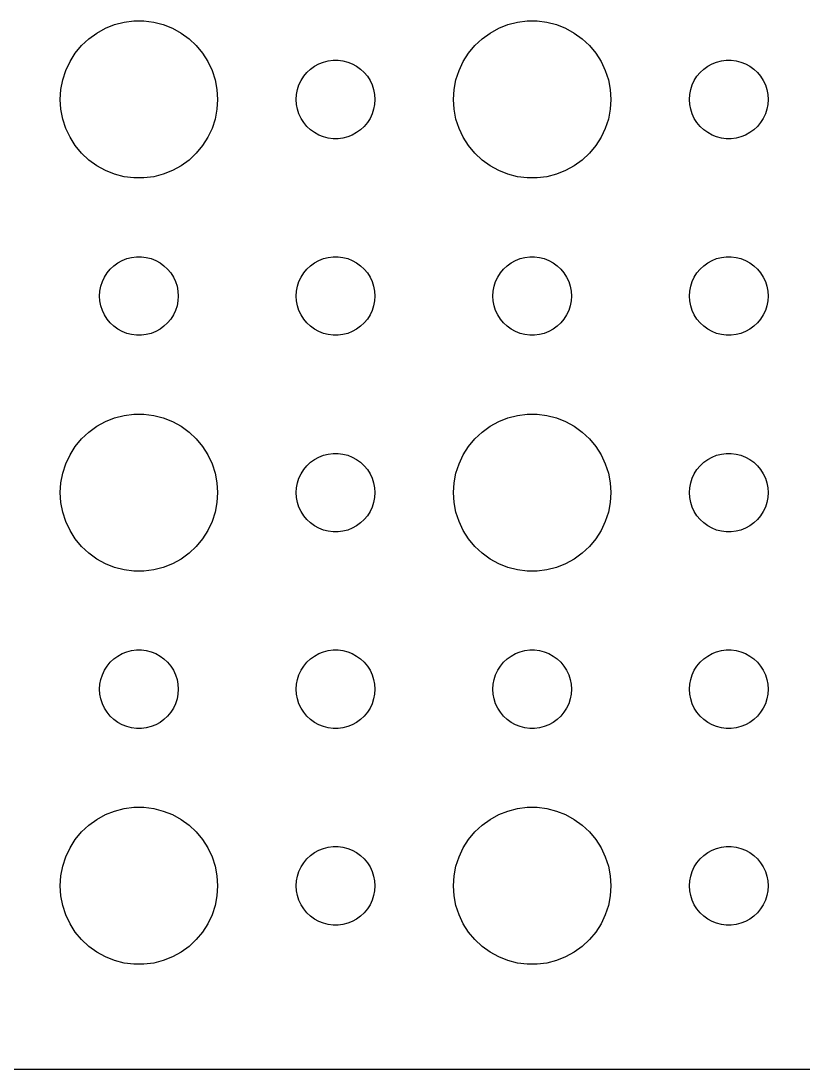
# Model space of a CAD drawing. Header units: metres. Extents: x -112 to 112, y -82 to 82.
# Drawn here: x -4.5 to 25.33, y -81.99 to -42.01 of the extents above; entities that cross this region are included whole.
import ezdxf

# ---------------------------------------------------------------- set-up
doc = ezdxf.new("R2010")
doc.units = ezdxf.units.M

msp = doc.modelspace()

# ---------------------------------------------------------------- linework, layer by layer
for p, q in [((-1.60747, -42.467), (-1.27733, -42.2855)), ((-1.27733, -42.2855), (-0.92705, -42.1468)), ((-0.92705, -42.1468), (-0.56213, -42.0531)), ((-0.56213, -42.0531), (-0.18837, -42.0059)), ((-0.18837, -42.0059), (0.18837, -42.0059)), ((0.18837, -42.0059), (0.56213, -42.0531)), ((0.56213, -42.0531), (0.92705, -42.1468)), ((0.92705, -42.1468), (1.27733, -42.2855)), ((1.27733, -42.2855), (1.60747, -42.467)), ((13.3925, -42.467), (13.7227, -42.2855)), ((13.7227, -42.2855), (14.0729, -42.1468)), ((14.0729, -42.1468), (14.4379, -42.0531)), ((14.4379, -42.0531), (14.8116, -42.0059)), ((14.8116, -42.0059), (15.1884, -42.0059)), ((15.1884, -42.0059), (15.5621, -42.0531)), ((15.5621, -42.0531), (15.927, -42.1468)), ((15.927, -42.1468), (16.2773, -42.2855)), ((16.2773, -42.2855), (16.6075, -42.467)), ((-2.1869, -42.9464), (-1.91226, -42.6885)), ((-1.91226, -42.6885), (-1.60747, -42.467)), ((1.60747, -42.467), (1.91226, -42.6885)), ((1.91226, -42.6885), (2.1869, -42.9464)), ((12.8131, -42.9464), (13.0877, -42.6885)), ((13.0877, -42.6885), (13.3925, -42.467)), ((16.6075, -42.467), (16.9123, -42.6885)), ((16.9123, -42.6885), (17.1869, -42.9464)), ((-2.42705, -43.2366), (-2.1869, -42.9464)), ((2.1869, -42.9464), (2.42705, -43.2366)), ((12.5729, -43.2366), (12.8131, -42.9464)), ((17.1869, -42.9464), (17.427, -43.2366)), ((-2.78932, -43.8956), (-2.62891, -43.5547)), ((-2.62891, -43.5547), (-2.42705, -43.2366)), ((2.42705, -43.2366), (2.62891, -43.5547)), ((2.62891, -43.5547), (2.78932, -43.8956)), ((6.86133, -43.6428), (7.03647, -43.5734)), ((7.03647, -43.5734), (7.21892, -43.5266)), ((7.21892, -43.5266), (7.40581, -43.503)), ((7.40581, -43.503), (7.59418, -43.503)), ((7.59418, -43.503), (7.78107, -43.5266)), ((7.78107, -43.5266), (7.96352, -43.5734)), ((7.96352, -43.5734), (8.13866, -43.6428)), ((12.2107, -43.8956), (12.3711, -43.5547)), ((12.3711, -43.5547), (12.5729, -43.2366)), ((17.427, -43.2366), (17.6289, -43.5547)), ((17.6289, -43.5547), (17.7893, -43.8956)), ((21.8613, -43.6428), (22.0365, -43.5734)), ((22.0365, -43.5734), (22.2189, -43.5266)), ((22.2189, -43.5266), (22.4058, -43.503)), ((22.4058, -43.503), (22.5942, -43.503)), ((22.5942, -43.503), (22.7811, -43.5266)), ((22.7811, -43.5266), (22.9635, -43.5734)), ((22.9635, -43.5734), (23.1387, -43.6428)), ((-2.90575, -44.2539), (-2.78932, -43.8956)), ((2.78932, -43.8956), (2.90575, -44.2539)), ((6.28647, -44.1183), (6.40654, -43.9732)), ((6.40654, -43.9732), (6.54385, -43.8442)), ((6.54385, -43.8442), (6.69626, -43.7335)), ((6.69626, -43.7335), (6.86133, -43.6428)), ((8.13866, -43.6428), (8.30373, -43.7335)), ((8.30373, -43.7335), (8.45613, -43.8442)), ((8.45613, -43.8442), (8.59344, -43.9732)), ((8.59344, -43.9732), (8.71352, -44.1183)), ((12.0942, -44.2539), (12.2107, -43.8956)), ((17.7893, -43.8956), (17.9057, -44.2539)), ((21.2865, -44.1183), (21.4065, -43.9732)), ((21.4065, -43.9732), (21.5439, -43.8442)), ((21.5439, -43.8442), (21.6963, -43.7335)), ((21.6963, -43.7335), (21.8613, -43.6428)), ((23.1387, -43.6428), (23.3037, -43.7335)), ((23.3037, -43.7335), (23.4561, -43.8442)), ((23.4561, -43.8442), (23.5934, -43.9732)), ((23.5934, -43.9732), (23.7135, -44.1183)), ((-2.97633, -44.624), (-2.90575, -44.2539)), ((2.90575, -44.2539), (2.97633, -44.624)), ((6.10533, -44.4478), (6.18553, -44.2774)), ((6.18553, -44.2774), (6.28647, -44.1183)), ((8.71352, -44.1183), (8.81445, -44.2774)), ((8.81445, -44.2774), (8.89465, -44.4478)), ((12.0237, -44.624), (12.0942, -44.2539)), ((17.9057, -44.2539), (17.9763, -44.624)), ((21.1053, -44.4478), (21.1855, -44.2774)), ((21.1855, -44.2774), (21.2865, -44.1183)), ((23.7135, -44.1183), (23.8145, -44.2774)), ((23.8145, -44.2774), (23.8947, -44.4478)), ((-3, -45), (-2.97633, -44.624)), ((2.97633, -44.624), (3, -45)), ((6.01183, -44.812), (6.04712, -44.627)), ((6.04712, -44.627), (6.10533, -44.4478)), ((8.89465, -44.4478), (8.95287, -44.627)), ((8.95287, -44.627), (8.98816, -44.812)), ((12, -45), (12.0237, -44.624)), ((17.9763, -44.624), (18, -45)), ((21.0118, -44.812), (21.0471, -44.627)), ((21.0471, -44.627), (21.1053, -44.4478)), ((23.8947, -44.4478), (23.9529, -44.627)), ((23.9529, -44.627), (23.9882, -44.812)), ((-2.97633, -45.376), (-3, -45)), ((3, -45), (2.97633, -45.376)), ((6, -45), (6.01183, -44.812)), ((6.01183, -45.188), (6, -45)), ((8.98816, -44.812), (9, -45)), ((9, -45), (8.98816, -45.188)), ((12.0237, -45.376), (12, -45)), ((18, -45), (17.9763, -45.376)), ((21, -45), (21.0118, -44.812)), ((21.0118, -45.188), (21, -45)), ((23.9882, -44.812), (24, -45)), ((24, -45), (23.9882, -45.188)), ((-2.90575, -45.7461), (-2.97633, -45.376)), ((2.97633, -45.376), (2.90575, -45.7461)), ((6.04712, -45.373), (6.01183, -45.188)), ((6.10533, -45.5522), (6.04712, -45.373)), ((6.18553, -45.7226), (6.10533, -45.5522)), ((8.89465, -45.5522), (8.81445, -45.7226)), ((8.95287, -45.373), (8.89465, -45.5522)), ((8.98816, -45.188), (8.95287, -45.373)), ((12.0942, -45.7461), (12.0237, -45.376)), ((17.9763, -45.376), (17.9057, -45.7461)), ((21.0471, -45.373), (21.0118, -45.188)), ((21.1053, -45.5522), (21.0471, -45.373)), ((21.1855, -45.7226), (21.1053, -45.5522)), ((23.8947, -45.5522), (23.8145, -45.7226)), ((23.9529, -45.373), (23.8947, -45.5522)), ((23.9882, -45.188), (23.9529, -45.373)), ((-2.78932, -46.1044), (-2.90575, -45.7461)), ((2.90575, -45.7461), (2.78932, -46.1044)), ((6.28647, -45.8817), (6.18553, -45.7226)), ((6.40654, -46.0268), (6.28647, -45.8817)), ((8.71352, -45.8817), (8.59344, -46.0268)), ((8.81445, -45.7226), (8.71352, -45.8817)), ((12.2107, -46.1044), (12.0942, -45.7461)), ((17.9057, -45.7461), (17.7893, -46.1044)), ((21.2865, -45.8817), (21.1855, -45.7226)), ((21.4065, -46.0268), (21.2865, -45.8817)), ((23.7135, -45.8817), (23.5934, -46.0268)), ((23.8145, -45.7226), (23.7135, -45.8817)), ((-2.62891, -46.4453), (-2.78932, -46.1044)), ((2.78932, -46.1044), (2.62891, -46.4453)), ((6.54385, -46.1558), (6.40654, -46.0268)), ((6.69626, -46.2665), (6.54385, -46.1558)), ((6.86133, -46.3572), (6.69626, -46.2665)), ((7.03647, -46.4266), (6.86133, -46.3572)), ((8.13866, -46.3572), (7.96352, -46.4266)), ((8.30373, -46.2665), (8.13866, -46.3572)), ((8.45613, -46.1558), (8.30373, -46.2665)), ((8.59344, -46.0268), (8.45613, -46.1558)), ((12.3711, -46.4453), (12.2107, -46.1044)), ((17.7893, -46.1044), (17.6289, -46.4453)), ((21.5439, -46.1558), (21.4065, -46.0268)), ((21.6963, -46.2665), (21.5439, -46.1558)), ((21.8613, -46.3572), (21.6963, -46.2665)), ((22.0365, -46.4266), (21.8613, -46.3572)), ((23.1387, -46.3572), (22.9635, -46.4266)), ((23.3037, -46.2665), (23.1387, -46.3572)), ((23.4561, -46.1558), (23.3037, -46.2665)), ((23.5934, -46.0268), (23.4561, -46.1558)), ((-2.42705, -46.7634), (-2.62891, -46.4453)), ((-2.1869, -47.0536), (-2.42705, -46.7634)), ((2.42705, -46.7634), (2.1869, -47.0536)), ((2.62891, -46.4453), (2.42705, -46.7634)), ((7.21892, -46.4734), (7.03647, -46.4266)), ((7.40581, -46.497), (7.21892, -46.4734)), ((7.59418, -46.497), (7.40581, -46.497)), ((7.78107, -46.4734), (7.59418, -46.497)), ((7.96352, -46.4266), (7.78107, -46.4734)), ((12.5729, -46.7634), (12.3711, -46.4453)), ((12.8131, -47.0536), (12.5729, -46.7634)), ((17.427, -46.7634), (17.1869, -47.0536)), ((17.6289, -46.4453), (17.427, -46.7634)), ((22.2189, -46.4734), (22.0365, -46.4266)), ((22.4058, -46.497), (22.2189, -46.4734)), ((22.5942, -46.497), (22.4058, -46.497)), ((22.7811, -46.4734), (22.5942, -46.497)), ((22.9635, -46.4266), (22.7811, -46.4734)), ((-1.91226, -47.3115), (-2.1869, -47.0536)), ((2.1869, -47.0536), (1.91226, -47.3115)), ((13.0877, -47.3115), (12.8131, -47.0536)), ((17.1869, -47.0536), (16.9123, -47.3115)), ((-1.60747, -47.533), (-1.91226, -47.3115)), ((-1.27733, -47.7145), (-1.60747, -47.533)), ((1.60747, -47.533), (1.27733, -47.7145)), ((1.91226, -47.3115), (1.60747, -47.533)), ((13.3925, -47.533), (13.0877, -47.3115)), ((13.7227, -47.7145), (13.3925, -47.533)), ((16.6075, -47.533), (16.2773, -47.7145)), ((16.9123, -47.3115), (16.6075, -47.533)), ((-0.92705, -47.8532), (-1.27733, -47.7145)), ((-0.56213, -47.9469), (-0.92705, -47.8532)), ((-0.18837, -47.9941), (-0.56213, -47.9469)), ((0.56213, -47.9469), (0.18837, -47.9941)), ((0.92705, -47.8532), (0.56213, -47.9469)), ((1.27733, -47.7145), (0.92705, -47.8532)), ((14.0729, -47.8532), (13.7227, -47.7145)), ((14.4379, -47.9469), (14.0729, -47.8532)), ((14.8116, -47.9941), (14.4379, -47.9469)), ((15.5621, -47.9469), (15.1884, -47.9941)), ((15.927, -47.8532), (15.5621, -47.9469)), ((16.2773, -47.7145), (15.927, -47.8532)), ((0.18837, -47.9941), (-0.18837, -47.9941)), ((15.1884, -47.9941), (14.8116, -47.9941)), ((-0.80373, -51.2335), (-0.63866, -51.1428)), ((-0.63866, -51.1428), (-0.46352, -51.0734)), ((-0.46352, -51.0734), (-0.28107, -51.0266)), ((-0.28107, -51.0266), (-0.09418, -51.003)), ((-0.09418, -51.003), (0.09418, -51.003)), ((0.09418, -51.003), (0.28107, -51.0266)), ((0.28107, -51.0266), (0.46352, -51.0734)), ((0.46352, -51.0734), (0.63866, -51.1428)), ((0.63866, -51.1428), (0.80373, -51.2335)), ((6.69626, -51.2335), (6.86133, -51.1428)), ((6.86133, -51.1428), (7.03647, -51.0734)), ((7.03647, -51.0734), (7.21892, -51.0266)), ((7.21892, -51.0266), (7.40581, -51.003)), ((7.40581, -51.003), (7.59418, -51.003)), ((7.59418, -51.003), (7.78107, -51.0266)), ((7.78107, -51.0266), (7.96352, -51.0734)), ((7.96352, -51.0734), (8.13866, -51.1428)), ((8.13866, -51.1428), (8.30373, -51.2335)), ((14.1963, -51.2335), (14.3613, -51.1428)), ((14.3613, -51.1428), (14.5365, -51.0734)), ((14.5365, -51.0734), (14.7189, -51.0266)), ((14.7189, -51.0266), (14.9058, -51.003)), ((14.9058, -51.003), (15.0942, -51.003)), ((15.0942, -51.003), (15.2811, -51.0266)), ((15.2811, -51.0266), (15.4635, -51.0734)), ((15.4635, -51.0734), (15.6387, -51.1428)), ((15.6387, -51.1428), (15.8037, -51.2335)), ((21.6963, -51.2335), (21.8613, -51.1428)), ((21.8613, -51.1428), (22.0365, -51.0734)), ((22.0365, -51.0734), (22.2189, -51.0266)), ((22.2189, -51.0266), (22.4058, -51.003)), ((22.4058, -51.003), (22.5942, -51.003)), ((22.5942, -51.003), (22.7811, -51.0266)), ((22.7811, -51.0266), (22.9635, -51.0734)), ((22.9635, -51.0734), (23.1387, -51.1428)), ((23.1387, -51.1428), (23.3037, -51.2335)), ((-1.21352, -51.6183), (-1.09344, -51.4732)), ((-1.09344, -51.4732), (-0.95613, -51.3442)), ((-0.95613, -51.3442), (-0.80373, -51.2335)), ((0.80373, -51.2335), (0.95613, -51.3442)), ((0.95613, -51.3442), (1.09344, -51.4732)), ((1.09344, -51.4732), (1.21352, -51.6183)), ((6.28647, -51.6183), (6.40654, -51.4732)), ((6.40654, -51.4732), (6.54385, -51.3442)), ((6.54385, -51.3442), (6.69626, -51.2335)), ((8.30373, -51.2335), (8.45613, -51.3442)), ((8.45613, -51.3442), (8.59344, -51.4732)), ((8.59344, -51.4732), (8.71352, -51.6183)), ((13.7865, -51.6183), (13.9065, -51.4732)), ((13.9065, -51.4732), (14.0439, -51.3442)), ((14.0439, -51.3442), (14.1963, -51.2335)), ((15.8037, -51.2335), (15.9561, -51.3442)), ((15.9561, -51.3442), (16.0934, -51.4732)), ((16.0934, -51.4732), (16.2135, -51.6183)), ((21.2865, -51.6183), (21.4065, -51.4732)), ((21.4065, -51.4732), (21.5439, -51.3442)), ((21.5439, -51.3442), (21.6963, -51.2335)), ((23.3037, -51.2335), (23.4561, -51.3442)), ((23.4561, -51.3442), (23.5934, -51.4732)), ((23.5934, -51.4732), (23.7135, -51.6183)), ((-1.45287, -52.127), (-1.39465, -51.9478)), ((-1.39465, -51.9478), (-1.31445, -51.7774)), ((-1.31445, -51.7774), (-1.21352, -51.6183)), ((1.21352, -51.6183), (1.31445, -51.7774)), ((1.31445, -51.7774), (1.39465, -51.9478)), ((1.39465, -51.9478), (1.45287, -52.127)), ((6.04712, -52.127), (6.10533, -51.9478)), ((6.10533, -51.9478), (6.18553, -51.7774)), ((6.18553, -51.7774), (6.28647, -51.6183)), ((8.71352, -51.6183), (8.81445, -51.7774)), ((8.81445, -51.7774), (8.89465, -51.9478)), ((8.89465, -51.9478), (8.95287, -52.127)), ((13.5471, -52.127), (13.6053, -51.9478)), ((13.6053, -51.9478), (13.6855, -51.7774)), ((13.6855, -51.7774), (13.7865, -51.6183)), ((16.2135, -51.6183), (16.3145, -51.7774)), ((16.3145, -51.7774), (16.3947, -51.9478)), ((16.3947, -51.9478), (16.4529, -52.127)), ((21.0471, -52.127), (21.1053, -51.9478)), ((21.1053, -51.9478), (21.1855, -51.7774)), ((21.1855, -51.7774), (21.2865, -51.6183)), ((23.7135, -51.6183), (23.8145, -51.7774)), ((23.8145, -51.7774), (23.8947, -51.9478)), ((23.8947, -51.9478), (23.9529, -52.127)), ((-1.5, -52.5), (-1.48816, -52.312)), ((-1.48816, -52.312), (-1.45287, -52.127)), ((1.45287, -52.127), (1.48816, -52.312)), ((1.48816, -52.312), (1.5, -52.5)), ((6, -52.5), (6.01183, -52.312)), ((6.01183, -52.312), (6.04712, -52.127)), ((8.95287, -52.127), (8.98816, -52.312)), ((8.98816, -52.312), (9, -52.5)), ((13.5, -52.5), (13.5118, -52.312)), ((13.5118, -52.312), (13.5471, -52.127)), ((16.4529, -52.127), (16.4882, -52.312)), ((16.4882, -52.312), (16.5, -52.5)), ((21, -52.5), (21.0118, -52.312)), ((21.0118, -52.312), (21.0471, -52.127)), ((23.9529, -52.127), (23.9882, -52.312)), ((23.9882, -52.312), (24, -52.5)), ((-1.48816, -52.688), (-1.5, -52.5)), ((-1.45287, -52.873), (-1.48816, -52.688)), ((1.48816, -52.688), (1.45287, -52.873)), ((1.5, -52.5), (1.48816, -52.688)), ((6.01183, -52.688), (6, -52.5)), ((6.04712, -52.873), (6.01183, -52.688)), ((8.98816, -52.688), (8.95287, -52.873)), ((9, -52.5), (8.98816, -52.688)), ((13.5118, -52.688), (13.5, -52.5)), ((13.5471, -52.873), (13.5118, -52.688)), ((16.4882, -52.688), (16.4529, -52.873)), ((16.5, -52.5), (16.4882, -52.688)), ((21.0118, -52.688), (21, -52.5)), ((21.0471, -52.873), (21.0118, -52.688)), ((23.9882, -52.688), (23.9529, -52.873)), ((24, -52.5), (23.9882, -52.688)), ((-1.39465, -53.0522), (-1.45287, -52.873)), ((-1.31445, -53.2226), (-1.39465, -53.0522)), ((1.39465, -53.0522), (1.31445, -53.2226)), ((1.45287, -52.873), (1.39465, -53.0522)), ((6.10533, -53.0522), (6.04712, -52.873)), ((6.18553, -53.2226), (6.10533, -53.0522)), ((8.89465, -53.0522), (8.81445, -53.2226)), ((8.95287, -52.873), (8.89465, -53.0522)), ((13.6053, -53.0522), (13.5471, -52.873)), ((13.6855, -53.2226), (13.6053, -53.0522)), ((16.3947, -53.0522), (16.3145, -53.2226)), ((16.4529, -52.873), (16.3947, -53.0522)), ((21.1053, -53.0522), (21.0471, -52.873)), ((21.1855, -53.2226), (21.1053, -53.0522)), ((23.8947, -53.0522), (23.8145, -53.2226)), ((23.9529, -52.873), (23.8947, -53.0522)), ((-1.21352, -53.3817), (-1.31445, -53.2226)), ((-1.09344, -53.5268), (-1.21352, -53.3817)), ((-0.95613, -53.6558), (-1.09344, -53.5268)), ((1.09344, -53.5268), (0.95613, -53.6558)), ((1.21352, -53.3817), (1.09344, -53.5268)), ((1.31445, -53.2226), (1.21352, -53.3817)), ((6.28647, -53.3817), (6.18553, -53.2226)), ((6.40654, -53.5268), (6.28647, -53.3817)), ((6.54385, -53.6558), (6.40654, -53.5268)), ((8.59344, -53.5268), (8.45613, -53.6558)), ((8.71352, -53.3817), (8.59344, -53.5268)), ((8.81445, -53.2226), (8.71352, -53.3817)), ((13.7865, -53.3817), (13.6855, -53.2226)), ((13.9065, -53.5268), (13.7865, -53.3817)), ((14.0439, -53.6558), (13.9065, -53.5268)), ((16.0934, -53.5268), (15.9561, -53.6558)), ((16.2135, -53.3817), (16.0934, -53.5268)), ((16.3145, -53.2226), (16.2135, -53.3817)), ((21.2865, -53.3817), (21.1855, -53.2226)), ((21.4065, -53.5268), (21.2865, -53.3817)), ((21.5439, -53.6558), (21.4065, -53.5268)), ((23.5934, -53.5268), (23.4561, -53.6558)), ((23.7135, -53.3817), (23.5934, -53.5268)), ((23.8145, -53.2226), (23.7135, -53.3817)), ((-0.80373, -53.7665), (-0.95613, -53.6558)), ((-0.63866, -53.8572), (-0.80373, -53.7665)), ((-0.46352, -53.9266), (-0.63866, -53.8572)), ((-0.28107, -53.9734), (-0.46352, -53.9266)), ((-0.09418, -53.997), (-0.28107, -53.9734)), ((0.28107, -53.9734), (0.09418, -53.997)), ((0.46352, -53.9266), (0.28107, -53.9734)), ((0.63866, -53.8572), (0.46352, -53.9266)), ((0.80373, -53.7665), (0.63866, -53.8572)), ((0.95613, -53.6558), (0.80373, -53.7665)), ((6.69626, -53.7665), (6.54385, -53.6558)), ((6.86133, -53.8572), (6.69626, -53.7665)), ((7.03647, -53.9266), (6.86133, -53.8572)), ((7.21892, -53.9734), (7.03647, -53.9266)), ((7.40581, -53.997), (7.21892, -53.9734)), ((7.78107, -53.9734), (7.59418, -53.997)), ((7.96352, -53.9266), (7.78107, -53.9734)), ((8.13866, -53.8572), (7.96352, -53.9266)), ((8.30373, -53.7665), (8.13866, -53.8572)), ((8.45613, -53.6558), (8.30373, -53.7665)), ((14.1963, -53.7665), (14.0439, -53.6558)), ((14.3613, -53.8572), (14.1963, -53.7665)), ((14.5365, -53.9266), (14.3613, -53.8572)), ((14.7189, -53.9734), (14.5365, -53.9266)), ((14.9058, -53.997), (14.7189, -53.9734)), ((15.2811, -53.9734), (15.0942, -53.997)), ((15.4635, -53.9266), (15.2811, -53.9734)), ((15.6387, -53.8572), (15.4635, -53.9266)), ((15.8037, -53.7665), (15.6387, -53.8572)), ((15.9561, -53.6558), (15.8037, -53.7665)), ((21.6963, -53.7665), (21.5439, -53.6558)), ((21.8613, -53.8572), (21.6963, -53.7665)), ((22.0365, -53.9266), (21.8613, -53.8572)), ((22.2189, -53.9734), (22.0365, -53.9266)), ((22.4058, -53.997), (22.2189, -53.9734)), ((22.7811, -53.9734), (22.5942, -53.997)), ((22.9635, -53.9266), (22.7811, -53.9734)), ((23.1387, -53.8572), (22.9635, -53.9266)), ((23.3037, -53.7665), (23.1387, -53.8572)), ((23.4561, -53.6558), (23.3037, -53.7665)), ((0.09418, -53.997), (-0.09418, -53.997)), ((7.59418, -53.997), (7.40581, -53.997)), ((15.0942, -53.997), (14.9058, -53.997)), ((22.5942, -53.997), (22.4058, -53.997)), ((-1.27733, -57.2855), (-0.92705, -57.1468)), ((-0.92705, -57.1468), (-0.56213, -57.0531)), ((-0.56213, -57.0531), (-0.18837, -57.0059)), ((-0.18837, -57.0059), (0.18837, -57.0059)), ((0.18837, -57.0059), (0.56213, -57.0531)), ((0.56213, -57.0531), (0.92705, -57.1468)), ((0.92705, -57.1468), (1.27733, -57.2855)), ((13.7227, -57.2855), (14.0729, -57.1468)), ((14.0729, -57.1468), (14.4379, -57.0531)), ((14.4379, -57.0531), (14.8116, -57.0059)), ((14.8116, -57.0059), (15.1884, -57.0059)), ((15.1884, -57.0059), (15.5621, -57.0531)), ((15.5621, -57.0531), (15.927, -57.1468)), ((15.927, -57.1468), (16.2773, -57.2855)), ((-1.91226, -57.6885), (-1.60747, -57.467)), ((-1.60747, -57.467), (-1.27733, -57.2855)), ((1.27733, -57.2855), (1.60747, -57.467)), ((1.60747, -57.467), (1.91226, -57.6885)), ((13.0877, -57.6885), (13.3925, -57.467)), ((13.3925, -57.467), (13.7227, -57.2855)), ((16.2773, -57.2855), (16.6075, -57.467)), ((16.6075, -57.467), (16.9123, -57.6885)), ((-2.42705, -58.2366), (-2.1869, -57.9464)), ((-2.1869, -57.9464), (-1.91226, -57.6885)), ((1.91226, -57.6885), (2.1869, -57.9464)), ((2.1869, -57.9464), (2.42705, -58.2366)), ((12.5729, -58.2366), (12.8131, -57.9464)), ((12.8131, -57.9464), (13.0877, -57.6885)), ((16.9123, -57.6885), (17.1869, -57.9464)), ((17.1869, -57.9464), (17.427, -58.2366)), ((-2.62891, -58.5547), (-2.42705, -58.2366)), ((2.42705, -58.2366), (2.62891, -58.5547)), ((12.3711, -58.5547), (12.5729, -58.2366)), ((17.427, -58.2366), (17.6289, -58.5547)), ((-2.78932, -58.8956), (-2.62891, -58.5547)), ((2.62891, -58.5547), (2.78932, -58.8956)), ((6.54385, -58.8442), (6.69626, -58.7335)), ((6.69626, -58.7335), (6.86133, -58.6428)), ((6.86133, -58.6428), (7.03647, -58.5734)), ((7.03647, -58.5734), (7.21892, -58.5266)), ((7.21892, -58.5266), (7.40581, -58.503)), ((7.40581, -58.503), (7.59418, -58.503)), ((7.59418, -58.503), (7.78107, -58.5266)), ((7.78107, -58.5266), (7.96352, -58.5734)), ((7.96352, -58.5734), (8.13866, -58.6428)), ((8.13866, -58.6428), (8.30373, -58.7335)), ((8.30373, -58.7335), (8.45613, -58.8442)), ((12.2107, -58.8956), (12.3711, -58.5547)), ((17.6289, -58.5547), (17.7893, -58.8956)), ((21.5439, -58.8442), (21.6963, -58.7335)), ((21.6963, -58.7335), (21.8613, -58.6428)), ((21.8613, -58.6428), (22.0365, -58.5734)), ((22.0365, -58.5734), (22.2189, -58.5266)), ((22.2189, -58.5266), (22.4058, -58.503)), ((22.4058, -58.503), (22.5942, -58.503)), ((22.5942, -58.503), (22.7811, -58.5266)), ((22.7811, -58.5266), (22.9635, -58.5734)), ((22.9635, -58.5734), (23.1387, -58.6428)), ((23.1387, -58.6428), (23.3037, -58.7335)), ((23.3037, -58.7335), (23.4561, -58.8442)), ((-2.90575, -59.2539), (-2.78932, -58.8956)), ((2.78932, -58.8956), (2.90575, -59.2539)), ((6.18553, -59.2774), (6.28647, -59.1183)), ((6.28647, -59.1183), (6.40654, -58.9732)), ((6.40654, -58.9732), (6.54385, -58.8442)), ((8.45613, -58.8442), (8.59344, -58.9732)), ((8.59344, -58.9732), (8.71352, -59.1183)), ((8.71352, -59.1183), (8.81445, -59.2774)), ((12.0942, -59.2539), (12.2107, -58.8956)), ((17.7893, -58.8956), (17.9057, -59.2539)), ((21.1855, -59.2774), (21.2865, -59.1183)), ((21.2865, -59.1183), (21.4065, -58.9732)), ((21.4065, -58.9732), (21.5439, -58.8442)), ((23.4561, -58.8442), (23.5934, -58.9732)), ((23.5934, -58.9732), (23.7135, -59.1183)), ((23.7135, -59.1183), (23.8145, -59.2774)), ((-2.97633, -59.624), (-2.90575, -59.2539)), ((2.90575, -59.2539), (2.97633, -59.624)), ((6.04712, -59.627), (6.10533, -59.4478)), ((6.10533, -59.4478), (6.18553, -59.2774)), ((8.81445, -59.2774), (8.89465, -59.4478)), ((8.89465, -59.4478), (8.95287, -59.627)), ((12.0237, -59.624), (12.0942, -59.2539)), ((17.9057, -59.2539), (17.9763, -59.624)), ((21.0471, -59.627), (21.1053, -59.4478)), ((21.1053, -59.4478), (21.1855, -59.2774)), ((23.8145, -59.2774), (23.8947, -59.4478)), ((23.8947, -59.4478), (23.9529, -59.627)), ((-3, -60), (-2.97633, -59.624)), ((2.97633, -59.624), (3, -60)), ((6, -60), (6.01183, -59.812)), ((6.01183, -59.812), (6.04712, -59.627)), ((8.95287, -59.627), (8.98816, -59.812)), ((8.98816, -59.812), (9, -60)), ((12, -60), (12.0237, -59.624)), ((17.9763, -59.624), (18, -60)), ((21, -60), (21.0118, -59.812)), ((21.0118, -59.812), (21.0471, -59.627)), ((23.9529, -59.627), (23.9882, -59.812)), ((23.9882, -59.812), (24, -60)), ((-2.97633, -60.376), (-3, -60)), ((-2.90575, -60.7461), (-2.97633, -60.376)), ((2.97633, -60.376), (2.90575, -60.7461)), ((3, -60), (2.97633, -60.376)), ((6.01183, -60.188), (6, -60)), ((6.04712, -60.373), (6.01183, -60.188)), ((6.10533, -60.5522), (6.04712, -60.373)), ((8.95287, -60.373), (8.89465, -60.5522)), ((8.98816, -60.188), (8.95287, -60.373)), ((9, -60), (8.98816, -60.188)), ((12.0237, -60.376), (12, -60)), ((12.0942, -60.7461), (12.0237, -60.376)), ((17.9763, -60.376), (17.9057, -60.7461)), ((18, -60), (17.9763, -60.376)), ((21.0118, -60.188), (21, -60)), ((21.0471, -60.373), (21.0118, -60.188)), ((21.1053, -60.5522), (21.0471, -60.373)), ((23.9529, -60.373), (23.8947, -60.5522)), ((23.9882, -60.188), (23.9529, -60.373)), ((24, -60), (23.9882, -60.188)), ((-2.78932, -61.1044), (-2.90575, -60.7461)), ((2.90575, -60.7461), (2.78932, -61.1044)), ((6.18553, -60.7226), (6.10533, -60.5522)), ((6.28647, -60.8817), (6.18553, -60.7226)), ((8.81445, -60.7226), (8.71352, -60.8817)), ((8.89465, -60.5522), (8.81445, -60.7226)), ((12.2107, -61.1044), (12.0942, -60.7461)), ((17.9057, -60.7461), (17.7893, -61.1044)), ((21.1855, -60.7226), (21.1053, -60.5522)), ((21.2865, -60.8817), (21.1855, -60.7226)), ((23.8145, -60.7226), (23.7135, -60.8817)), ((23.8947, -60.5522), (23.8145, -60.7226)), ((-2.62891, -61.4453), (-2.78932, -61.1044)), ((2.78932, -61.1044), (2.62891, -61.4453)), ((6.40654, -61.0268), (6.28647, -60.8817)), ((6.54385, -61.1558), (6.40654, -61.0268)), ((6.69626, -61.2665), (6.54385, -61.1558)), ((8.45613, -61.1558), (8.30373, -61.2665)), ((8.59344, -61.0268), (8.45613, -61.1558)), ((8.71352, -60.8817), (8.59344, -61.0268)), ((12.3711, -61.4453), (12.2107, -61.1044)), ((17.7893, -61.1044), (17.6289, -61.4453)), ((21.4065, -61.0268), (21.2865, -60.8817)), ((21.5439, -61.1558), (21.4065, -61.0268)), ((21.6963, -61.2665), (21.5439, -61.1558)), ((23.4561, -61.1558), (23.3037, -61.2665)), ((23.5934, -61.0268), (23.4561, -61.1558)), ((23.7135, -60.8817), (23.5934, -61.0268)), ((-2.42705, -61.7634), (-2.62891, -61.4453)), ((2.62891, -61.4453), (2.42705, -61.7634)), ((6.86133, -61.3572), (6.69626, -61.2665)), ((7.03647, -61.4266), (6.86133, -61.3572)), ((7.21892, -61.4734), (7.03647, -61.4266)), ((7.40581, -61.497), (7.21892, -61.4734)), ((7.59418, -61.497), (7.40581, -61.497)), ((7.78107, -61.4734), (7.59418, -61.497)), ((7.96352, -61.4266), (7.78107, -61.4734)), ((8.13866, -61.3572), (7.96352, -61.4266)), ((8.30373, -61.2665), (8.13866, -61.3572)), ((12.5729, -61.7634), (12.3711, -61.4453)), ((17.6289, -61.4453), (17.427, -61.7634)), ((21.8613, -61.3572), (21.6963, -61.2665)), ((22.0365, -61.4266), (21.8613, -61.3572)), ((22.2189, -61.4734), (22.0365, -61.4266)), ((22.4058, -61.497), (22.2189, -61.4734)), ((22.5942, -61.497), (22.4058, -61.497)), ((22.7811, -61.4734), (22.5942, -61.497)), ((22.9635, -61.4266), (22.7811, -61.4734)), ((23.1387, -61.3572), (22.9635, -61.4266)), ((23.3037, -61.2665), (23.1387, -61.3572)), ((-2.1869, -62.0536), (-2.42705, -61.7634)), ((2.42705, -61.7634), (2.1869, -62.0536)), ((12.8131, -62.0536), (12.5729, -61.7634)), ((17.427, -61.7634), (17.1869, -62.0536)), ((-1.91226, -62.3115), (-2.1869, -62.0536)), ((-1.60747, -62.533), (-1.91226, -62.3115)), ((1.91226, -62.3115), (1.60747, -62.533)), ((2.1869, -62.0536), (1.91226, -62.3115)), ((13.0877, -62.3115), (12.8131, -62.0536)), ((13.3925, -62.533), (13.0877, -62.3115)), ((16.9123, -62.3115), (16.6075, -62.533)), ((17.1869, -62.0536), (16.9123, -62.3115)), ((-1.27733, -62.7145), (-1.60747, -62.533)), ((-0.92705, -62.8532), (-1.27733, -62.7145)), ((1.27733, -62.7145), (0.92705, -62.8532)), ((1.60747, -62.533), (1.27733, -62.7145)), ((13.7227, -62.7145), (13.3925, -62.533)), ((14.0729, -62.8532), (13.7227, -62.7145)), ((16.2773, -62.7145), (15.927, -62.8532)), ((16.6075, -62.533), (16.2773, -62.7145)), ((-0.56213, -62.9469), (-0.92705, -62.8532)), ((-0.18837, -62.9941), (-0.56213, -62.9469)), ((0.18837, -62.9941), (-0.18837, -62.9941)), ((0.56213, -62.9469), (0.18837, -62.9941)), ((0.92705, -62.8532), (0.56213, -62.9469)), ((14.4379, -62.9469), (14.0729, -62.8532)), ((14.8116, -62.9941), (14.4379, -62.9469)), ((15.1884, -62.9941), (14.8116, -62.9941)), ((15.5621, -62.9469), (15.1884, -62.9941)), ((15.927, -62.8532), (15.5621, -62.9469)), ((-1.09344, -66.4732), (-0.95613, -66.3442)), ((-0.95613, -66.3442), (-0.80373, -66.2335)), ((-0.80373, -66.2335), (-0.63866, -66.1428)), ((-0.63866, -66.1428), (-0.46352, -66.0734)), ((-0.46352, -66.0734), (-0.28107, -66.0266)), ((-0.28107, -66.0266), (-0.09418, -66.003)), ((-0.09418, -66.003), (0.09418, -66.003)), ((0.09418, -66.003), (0.28107, -66.0266)), ((0.28107, -66.0266), (0.46352, -66.0734)), ((0.46352, -66.0734), (0.63866, -66.1428)), ((0.63866, -66.1428), (0.80373, -66.2335)), ((0.80373, -66.2335), (0.95613, -66.3442)), ((0.95613, -66.3442), (1.09344, -66.4732)), ((6.40654, -66.4732), (6.54385, -66.3442)), ((6.54385, -66.3442), (6.69626, -66.2335)), ((6.69626, -66.2335), (6.86133, -66.1428)), ((6.86133, -66.1428), (7.03647, -66.0734)), ((7.03647, -66.0734), (7.21892, -66.0266)), ((7.21892, -66.0266), (7.40581, -66.003)), ((7.40581, -66.003), (7.59418, -66.003)), ((7.59418, -66.003), (7.78107, -66.0266)), ((7.78107, -66.0266), (7.96352, -66.0734)), ((7.96352, -66.0734), (8.13866, -66.1428)), ((8.13866, -66.1428), (8.30373, -66.2335)), ((8.30373, -66.2335), (8.45613, -66.3442)), ((8.45613, -66.3442), (8.59344, -66.4732)), ((13.9065, -66.4732), (14.0439, -66.3442)), ((14.0439, -66.3442), (14.1963, -66.2335)), ((14.1963, -66.2335), (14.3613, -66.1428)), ((14.3613, -66.1428), (14.5365, -66.0734)), ((14.5365, -66.0734), (14.7189, -66.0266)), ((14.7189, -66.0266), (14.9058, -66.003)), ((14.9058, -66.003), (15.0942, -66.003)), ((15.0942, -66.003), (15.2811, -66.0266)), ((15.2811, -66.0266), (15.4635, -66.0734)), ((15.4635, -66.0734), (15.6387, -66.1428)), ((15.6387, -66.1428), (15.8037, -66.2335)), ((15.8037, -66.2335), (15.9561, -66.3442)), ((15.9561, -66.3442), (16.0934, -66.4732)), ((21.4065, -66.4732), (21.5439, -66.3442)), ((21.5439, -66.3442), (21.6963, -66.2335)), ((21.6963, -66.2335), (21.8613, -66.1428)), ((21.8613, -66.1428), (22.0365, -66.0734)), ((22.0365, -66.0734), (22.2189, -66.0266)), ((22.2189, -66.0266), (22.4058, -66.003)), ((22.4058, -66.003), (22.5942, -66.003)), ((22.5942, -66.003), (22.7811, -66.0266)), ((22.7811, -66.0266), (22.9635, -66.0734)), ((22.9635, -66.0734), (23.1387, -66.1428)), ((23.1387, -66.1428), (23.3037, -66.2335)), ((23.3037, -66.2335), (23.4561, -66.3442)), ((23.4561, -66.3442), (23.5934, -66.4732)), ((-1.31445, -66.7774), (-1.21352, -66.6183)), ((-1.21352, -66.6183), (-1.09344, -66.4732)), ((1.09344, -66.4732), (1.21352, -66.6183)), ((1.21352, -66.6183), (1.31445, -66.7774)), ((6.18553, -66.7774), (6.28647, -66.6183)), ((6.28647, -66.6183), (6.40654, -66.4732)), ((8.59344, -66.4732), (8.71352, -66.6183)), ((8.71352, -66.6183), (8.81445, -66.7774)), ((13.6855, -66.7774), (13.7865, -66.6183)), ((13.7865, -66.6183), (13.9065, -66.4732)), ((16.0934, -66.4732), (16.2135, -66.6183)), ((16.2135, -66.6183), (16.3145, -66.7774)), ((21.1855, -66.7774), (21.2865, -66.6183)), ((21.2865, -66.6183), (21.4065, -66.4732)), ((23.5934, -66.4732), (23.7135, -66.6183)), ((23.7135, -66.6183), (23.8145, -66.7774)), ((-1.48816, -67.312), (-1.45287, -67.127)), ((-1.45287, -67.127), (-1.39465, -66.9478)), ((-1.39465, -66.9478), (-1.31445, -66.7774)), ((1.31445, -66.7774), (1.39465, -66.9478)), ((1.39465, -66.9478), (1.45287, -67.127)), ((1.45287, -67.127), (1.48816, -67.312)), ((6.01183, -67.312), (6.04712, -67.127)), ((6.04712, -67.127), (6.10533, -66.9478)), ((6.10533, -66.9478), (6.18553, -66.7774)), ((8.81445, -66.7774), (8.89465, -66.9478)), ((8.89465, -66.9478), (8.95287, -67.127)), ((8.95287, -67.127), (8.98816, -67.312)), ((13.5118, -67.312), (13.5471, -67.127)), ((13.5471, -67.127), (13.6053, -66.9478)), ((13.6053, -66.9478), (13.6855, -66.7774)), ((16.3145, -66.7774), (16.3947, -66.9478)), ((16.3947, -66.9478), (16.4529, -67.127)), ((16.4529, -67.127), (16.4882, -67.312)), ((21.0118, -67.312), (21.0471, -67.127)), ((21.0471, -67.127), (21.1053, -66.9478)), ((21.1053, -66.9478), (21.1855, -66.7774)), ((23.8145, -66.7774), (23.8947, -66.9478)), ((23.8947, -66.9478), (23.9529, -67.127)), ((23.9529, -67.127), (23.9882, -67.312)), ((-1.5, -67.5), (-1.48816, -67.312)), ((-1.48816, -67.688), (-1.5, -67.5)), ((1.48816, -67.312), (1.5, -67.5)), ((1.5, -67.5), (1.48816, -67.688)), ((6, -67.5), (6.01183, -67.312)), ((6.01183, -67.688), (6, -67.5)), ((8.98816, -67.312), (9, -67.5)), ((9, -67.5), (8.98816, -67.688)), ((13.5, -67.5), (13.5118, -67.312)), ((13.5118, -67.688), (13.5, -67.5)), ((16.4882, -67.312), (16.5, -67.5)), ((16.5, -67.5), (16.4882, -67.688)), ((21, -67.5), (21.0118, -67.312)), ((21.0118, -67.688), (21, -67.5)), ((23.9882, -67.312), (24, -67.5)), ((24, -67.5), (23.9882, -67.688)), ((-1.45287, -67.873), (-1.48816, -67.688)), ((-1.39465, -68.0522), (-1.45287, -67.873)), ((1.45287, -67.873), (1.39465, -68.0522)), ((1.48816, -67.688), (1.45287, -67.873)), ((6.04712, -67.873), (6.01183, -67.688)), ((6.10533, -68.0522), (6.04712, -67.873)), ((8.95287, -67.873), (8.89465, -68.0522)), ((8.98816, -67.688), (8.95287, -67.873)), ((13.5471, -67.873), (13.5118, -67.688)), ((13.6053, -68.0522), (13.5471, -67.873)), ((16.4529, -67.873), (16.3947, -68.0522)), ((16.4882, -67.688), (16.4529, -67.873)), ((21.0471, -67.873), (21.0118, -67.688)), ((21.1053, -68.0522), (21.0471, -67.873)), ((23.9529, -67.873), (23.8947, -68.0522)), ((23.9882, -67.688), (23.9529, -67.873)), ((-1.31445, -68.2226), (-1.39465, -68.0522)), ((-1.21352, -68.3817), (-1.31445, -68.2226)), ((1.31445, -68.2226), (1.21352, -68.3817)), ((1.39465, -68.0522), (1.31445, -68.2226)), ((6.18553, -68.2226), (6.10533, -68.0522)), ((6.28647, -68.3817), (6.18553, -68.2226)), ((8.81445, -68.2226), (8.71352, -68.3817)), ((8.89465, -68.0522), (8.81445, -68.2226)), ((13.6855, -68.2226), (13.6053, -68.0522)), ((13.7865, -68.3817), (13.6855, -68.2226)), ((16.3145, -68.2226), (16.2135, -68.3817)), ((16.3947, -68.0522), (16.3145, -68.2226)), ((21.1855, -68.2226), (21.1053, -68.0522)), ((21.2865, -68.3817), (21.1855, -68.2226)), ((23.8145, -68.2226), (23.7135, -68.3817)), ((23.8947, -68.0522), (23.8145, -68.2226)), ((-1.09344, -68.5268), (-1.21352, -68.3817)), ((-0.95613, -68.6558), (-1.09344, -68.5268)), ((-0.80373, -68.7665), (-0.95613, -68.6558)), ((-0.63866, -68.8572), (-0.80373, -68.7665)), ((0.80373, -68.7665), (0.63866, -68.8572)), ((0.95613, -68.6558), (0.80373, -68.7665)), ((1.09344, -68.5268), (0.95613, -68.6558)), ((1.21352, -68.3817), (1.09344, -68.5268)), ((6.40654, -68.5268), (6.28647, -68.3817)), ((6.54385, -68.6558), (6.40654, -68.5268)), ((6.69626, -68.7665), (6.54385, -68.6558)), ((6.86133, -68.8572), (6.69626, -68.7665)), ((8.30373, -68.7665), (8.13866, -68.8572)), ((8.45613, -68.6558), (8.30373, -68.7665)), ((8.59344, -68.5268), (8.45613, -68.6558)), ((8.71352, -68.3817), (8.59344, -68.5268)), ((13.9065, -68.5268), (13.7865, -68.3817)), ((14.0439, -68.6558), (13.9065, -68.5268)), ((14.1963, -68.7665), (14.0439, -68.6558)), ((14.3613, -68.8572), (14.1963, -68.7665)), ((15.8037, -68.7665), (15.6387, -68.8572)), ((15.9561, -68.6558), (15.8037, -68.7665)), ((16.0934, -68.5268), (15.9561, -68.6558)), ((16.2135, -68.3817), (16.0934, -68.5268)), ((21.4065, -68.5268), (21.2865, -68.3817)), ((21.5439, -68.6558), (21.4065, -68.5268)), ((21.6963, -68.7665), (21.5439, -68.6558)), ((21.8613, -68.8572), (21.6963, -68.7665)), ((23.3037, -68.7665), (23.1387, -68.8572)), ((23.4561, -68.6558), (23.3037, -68.7665)), ((23.5934, -68.5268), (23.4561, -68.6558)), ((23.7135, -68.3817), (23.5934, -68.5268)), ((-0.46352, -68.9266), (-0.63866, -68.8572)), ((-0.28107, -68.9734), (-0.46352, -68.9266)), ((-0.09418, -68.997), (-0.28107, -68.9734)), ((0.09418, -68.997), (-0.09418, -68.997)), ((0.28107, -68.9734), (0.09418, -68.997)), ((0.46352, -68.9266), (0.28107, -68.9734)), ((0.63866, -68.8572), (0.46352, -68.9266)), ((7.03647, -68.9266), (6.86133, -68.8572)), ((7.21892, -68.9734), (7.03647, -68.9266)), ((7.40581, -68.997), (7.21892, -68.9734)), ((7.59418, -68.997), (7.40581, -68.997)), ((7.78107, -68.9734), (7.59418, -68.997)), ((7.96352, -68.9266), (7.78107, -68.9734)), ((8.13866, -68.8572), (7.96352, -68.9266)), ((14.5365, -68.9266), (14.3613, -68.8572)), ((14.7189, -68.9734), (14.5365, -68.9266)), ((14.9058, -68.997), (14.7189, -68.9734)), ((15.0942, -68.997), (14.9058, -68.997)), ((15.2811, -68.9734), (15.0942, -68.997)), ((15.4635, -68.9266), (15.2811, -68.9734)), ((15.6387, -68.8572), (15.4635, -68.9266)), ((22.0365, -68.9266), (21.8613, -68.8572)), ((22.2189, -68.9734), (22.0365, -68.9266)), ((22.4058, -68.997), (22.2189, -68.9734)), ((22.5942, -68.997), (22.4058, -68.997)), ((22.7811, -68.9734), (22.5942, -68.997)), ((22.9635, -68.9266), (22.7811, -68.9734)), ((23.1387, -68.8572), (22.9635, -68.9266)), ((-1.60747, -72.467), (-1.27733, -72.2855)), ((-1.27733, -72.2855), (-0.92705, -72.1468)), ((-0.92705, -72.1468), (-0.56213, -72.0531)), ((-0.56213, -72.0531), (-0.18837, -72.0059)), ((-0.18837, -72.0059), (0.18837, -72.0059)), ((0.18837, -72.0059), (0.56213, -72.0531)), ((0.56213, -72.0531), (0.92705, -72.1468)), ((0.92705, -72.1468), (1.27733, -72.2855)), ((1.27733, -72.2855), (1.60747, -72.467)), ((13.3925, -72.467), (13.7227, -72.2855)), ((13.7227, -72.2855), (14.0729, -72.1468)), ((14.0729, -72.1468), (14.4379, -72.0531)), ((14.4379, -72.0531), (14.8116, -72.0059)), ((14.8116, -72.0059), (15.1884, -72.0059)), ((15.1884, -72.0059), (15.5621, -72.0531)), ((15.5621, -72.0531), (15.927, -72.1468)), ((15.927, -72.1468), (16.2773, -72.2855)), ((16.2773, -72.2855), (16.6075, -72.467)), ((-2.1869, -72.9464), (-1.91226, -72.6885)), ((-1.91226, -72.6885), (-1.60747, -72.467)), ((1.60747, -72.467), (1.91226, -72.6885)), ((1.91226, -72.6885), (2.1869, -72.9464)), ((12.8131, -72.9464), (13.0877, -72.6885)), ((13.0877, -72.6885), (13.3925, -72.467)), ((16.6075, -72.467), (16.9123, -72.6885)), ((16.9123, -72.6885), (17.1869, -72.9464)), ((-2.42705, -73.2366), (-2.1869, -72.9464)), ((2.1869, -72.9464), (2.42705, -73.2366)), ((12.5729, -73.2366), (12.8131, -72.9464)), ((17.1869, -72.9464), (17.427, -73.2366)), ((-2.78932, -73.8956), (-2.62891, -73.5547)), ((-2.62891, -73.5547), (-2.42705, -73.2366)), ((2.42705, -73.2366), (2.62891, -73.5547)), ((2.62891, -73.5547), (2.78932, -73.8956)), ((7.03647, -73.5734), (7.21892, -73.5266)), ((7.21892, -73.5266), (7.40581, -73.503)), ((7.40581, -73.503), (7.59418, -73.503)), ((7.59418, -73.503), (7.78107, -73.5266)), ((7.78107, -73.5266), (7.96352, -73.5734)), ((12.2107, -73.8956), (12.3711, -73.5547)), ((12.3711, -73.5547), (12.5729, -73.2366)), ((17.427, -73.2366), (17.6289, -73.5547)), ((17.6289, -73.5547), (17.7893, -73.8956)), ((22.0365, -73.5734), (22.2189, -73.5266)), ((22.2189, -73.5266), (22.4058, -73.503)), ((22.4058, -73.503), (22.5942, -73.503)), ((22.5942, -73.503), (22.7811, -73.5266)), ((22.7811, -73.5266), (22.9635, -73.5734)), ((-2.90575, -74.2539), (-2.78932, -73.8956)), ((2.78932, -73.8956), (2.90575, -74.2539)), ((6.40654, -73.9732), (6.54385, -73.8442)), ((6.54385, -73.8442), (6.69626, -73.7335)), ((6.69626, -73.7335), (6.86133, -73.6428)), ((6.86133, -73.6428), (7.03647, -73.5734)), ((7.96352, -73.5734), (8.13866, -73.6428)), ((8.13866, -73.6428), (8.30373, -73.7335)), ((8.30373, -73.7335), (8.45613, -73.8442)), ((8.45613, -73.8442), (8.59344, -73.9732)), ((12.0942, -74.2539), (12.2107, -73.8956)), ((17.7893, -73.8956), (17.9057, -74.2539)), ((21.4065, -73.9732), (21.5439, -73.8442)), ((21.5439, -73.8442), (21.6963, -73.7335)), ((21.6963, -73.7335), (21.8613, -73.6428)), ((21.8613, -73.6428), (22.0365, -73.5734)), ((22.9635, -73.5734), (23.1387, -73.6428)), ((23.1387, -73.6428), (23.3037, -73.7335)), ((23.3037, -73.7335), (23.4561, -73.8442)), ((23.4561, -73.8442), (23.5934, -73.9732)), ((-2.97633, -74.624), (-2.90575, -74.2539)), ((2.90575, -74.2539), (2.97633, -74.624)), ((6.10533, -74.4478), (6.18553, -74.2774)), ((6.18553, -74.2774), (6.28647, -74.1183)), ((6.28647, -74.1183), (6.40654, -73.9732)), ((8.59344, -73.9732), (8.71352, -74.1183)), ((8.71352, -74.1183), (8.81445, -74.2774)), ((8.81445, -74.2774), (8.89465, -74.4478)), ((12.0237, -74.624), (12.0942, -74.2539)), ((17.9057, -74.2539), (17.9763, -74.624)), ((21.1053, -74.4478), (21.1855, -74.2774)), ((21.1855, -74.2774), (21.2865, -74.1183)), ((21.2865, -74.1183), (21.4065, -73.9732)), ((23.5934, -73.9732), (23.7135, -74.1183)), ((23.7135, -74.1183), (23.8145, -74.2774)), ((23.8145, -74.2774), (23.8947, -74.4478)), ((-3, -75), (-2.97633, -74.624)), ((2.97633, -74.624), (3, -75)), ((6.01183, -74.812), (6.04712, -74.627)), ((6.04712, -74.627), (6.10533, -74.4478)), ((8.89465, -74.4478), (8.95287, -74.627)), ((8.95287, -74.627), (8.98816, -74.812)), ((12, -75), (12.0237, -74.624)), ((17.9763, -74.624), (18, -75)), ((21.0118, -74.812), (21.0471, -74.627)), ((21.0471, -74.627), (21.1053, -74.4478)), ((23.8947, -74.4478), (23.9529, -74.627)), ((23.9529, -74.627), (23.9882, -74.812)), ((-2.97633, -75.376), (-3, -75)), ((3, -75), (2.97633, -75.376)), ((6, -75), (6.01183, -74.812)), ((6.01183, -75.188), (6, -75)), ((8.98816, -74.812), (9, -75)), ((9, -75), (8.98816, -75.188)), ((12.0237, -75.376), (12, -75)), ((18, -75), (17.9763, -75.376)), ((21, -75), (21.0118, -74.812)), ((21.0118, -75.188), (21, -75)), ((23.9882, -74.812), (24, -75)), ((24, -75), (23.9882, -75.188)), ((-2.90575, -75.7461), (-2.97633, -75.376)), ((2.97633, -75.376), (2.90575, -75.7461)), ((6.04712, -75.373), (6.01183, -75.188)), ((6.10533, -75.5522), (6.04712, -75.373)), ((6.18553, -75.7226), (6.10533, -75.5522)), ((8.89465, -75.5522), (8.81445, -75.7226)), ((8.95287, -75.373), (8.89465, -75.5522)), ((8.98816, -75.188), (8.95287, -75.373)), ((12.0942, -75.7461), (12.0237, -75.376)), ((17.9763, -75.376), (17.9057, -75.7461)), ((21.0471, -75.373), (21.0118, -75.188)), ((21.1053, -75.5522), (21.0471, -75.373)), ((21.1855, -75.7226), (21.1053, -75.5522)), ((23.8947, -75.5522), (23.8145, -75.7226)), ((23.9529, -75.373), (23.8947, -75.5522)), ((23.9882, -75.188), (23.9529, -75.373)), ((-2.78932, -76.1044), (-2.90575, -75.7461)), ((2.90575, -75.7461), (2.78932, -76.1044)), ((6.28647, -75.8817), (6.18553, -75.7226)), ((6.40654, -76.0268), (6.28647, -75.8817)), ((8.71352, -75.8817), (8.59344, -76.0268)), ((8.81445, -75.7226), (8.71352, -75.8817)), ((12.2107, -76.1044), (12.0942, -75.7461)), ((17.9057, -75.7461), (17.7893, -76.1044)), ((21.2865, -75.8817), (21.1855, -75.7226)), ((21.4065, -76.0268), (21.2865, -75.8817)), ((23.7135, -75.8817), (23.5934, -76.0268)), ((23.8145, -75.7226), (23.7135, -75.8817)), ((-2.62891, -76.4453), (-2.78932, -76.1044)), ((2.78932, -76.1044), (2.62891, -76.4453)), ((6.54385, -76.1558), (6.40654, -76.0268)), ((6.69626, -76.2665), (6.54385, -76.1558)), ((6.86133, -76.3572), (6.69626, -76.2665)), ((7.03647, -76.4266), (6.86133, -76.3572)), ((8.13866, -76.3572), (7.96352, -76.4266)), ((8.30373, -76.2665), (8.13866, -76.3572)), ((8.45613, -76.1558), (8.30373, -76.2665)), ((8.59344, -76.0268), (8.45613, -76.1558)), ((12.3711, -76.4453), (12.2107, -76.1044)), ((17.7893, -76.1044), (17.6289, -76.4453)), ((21.5439, -76.1558), (21.4065, -76.0268)), ((21.6963, -76.2665), (21.5439, -76.1558)), ((21.8613, -76.3572), (21.6963, -76.2665)), ((22.0365, -76.4266), (21.8613, -76.3572)), ((23.1387, -76.3572), (22.9635, -76.4266)), ((23.3037, -76.2665), (23.1387, -76.3572)), ((23.4561, -76.1558), (23.3037, -76.2665)), ((23.5934, -76.0268), (23.4561, -76.1558)), ((-2.42705, -76.7634), (-2.62891, -76.4453)), ((-2.1869, -77.0536), (-2.42705, -76.7634)), ((2.42705, -76.7634), (2.1869, -77.0536)), ((2.62891, -76.4453), (2.42705, -76.7634)), ((7.21892, -76.4734), (7.03647, -76.4266)), ((7.40581, -76.497), (7.21892, -76.4734)), ((7.59418, -76.497), (7.40581, -76.497)), ((7.78107, -76.4734), (7.59418, -76.497)), ((7.96352, -76.4266), (7.78107, -76.4734)), ((12.5729, -76.7634), (12.3711, -76.4453)), ((12.8131, -77.0536), (12.5729, -76.7634)), ((17.427, -76.7634), (17.1869, -77.0536)), ((17.6289, -76.4453), (17.427, -76.7634)), ((22.2189, -76.4734), (22.0365, -76.4266)), ((22.4058, -76.497), (22.2189, -76.4734)), ((22.5942, -76.497), (22.4058, -76.497)), ((22.7811, -76.4734), (22.5942, -76.497)), ((22.9635, -76.4266), (22.7811, -76.4734)), ((-1.91226, -77.3115), (-2.1869, -77.0536)), ((2.1869, -77.0536), (1.91226, -77.3115)), ((13.0877, -77.3115), (12.8131, -77.0536)), ((17.1869, -77.0536), (16.9123, -77.3115)), ((-1.60747, -77.533), (-1.91226, -77.3115)), ((-1.27733, -77.7145), (-1.60747, -77.533)), ((1.60747, -77.533), (1.27733, -77.7145)), ((1.91226, -77.3115), (1.60747, -77.533)), ((13.3925, -77.533), (13.0877, -77.3115)), ((13.7227, -77.7145), (13.3925, -77.533)), ((16.6075, -77.533), (16.2773, -77.7145)), ((16.9123, -77.3115), (16.6075, -77.533)), ((-0.92705, -77.8532), (-1.27733, -77.7145)), ((-0.56213, -77.9469), (-0.92705, -77.8532)), ((-0.18837, -77.9941), (-0.56213, -77.9469)), ((0.56213, -77.9469), (0.18837, -77.9941)), ((0.92705, -77.8532), (0.56213, -77.9469)), ((1.27733, -77.7145), (0.92705, -77.8532)), ((14.0729, -77.8532), (13.7227, -77.7145)), ((14.4379, -77.9469), (14.0729, -77.8532)), ((14.8116, -77.9941), (14.4379, -77.9469)), ((15.5621, -77.9469), (15.1884, -77.9941)), ((15.927, -77.8532), (15.5621, -77.9469)), ((16.2773, -77.7145), (15.927, -77.8532)), ((0.18837, -77.9941), (-0.18837, -77.9941)), ((15.1884, -77.9941), (14.8116, -77.9941)), ((-107.314, -81.9901), (107.314, -81.9901))]:
    msp.add_line(p, q)

doc.saveas('drawing.dxf')
